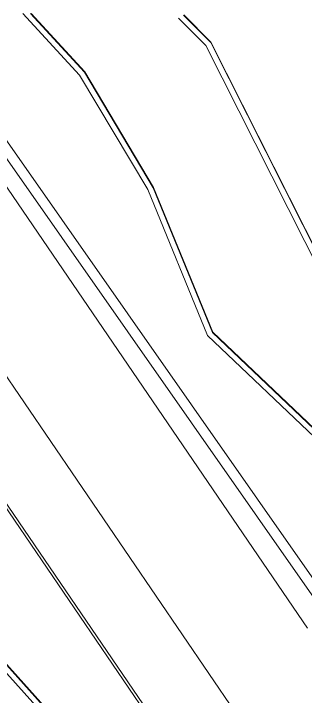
# Model space of a CAD drawing. Extents: x 0 to 216, y -5 to 280.
# Drawn here: x 46.31 to 56.28, y 169.32 to 192.68 of the extents above; entities that cross this region are included whole.
import ezdxf

# ---------------------------------------------------------------- set-up
doc = ezdxf.new("R2010")
doc.units = 0
doc.header["$LTSCALE"] = 10
doc.header["$MEASUREMENT"] = 0
doc.layers.add('CADdetails-3-FINE', color=11, linetype='CONTINUOUS', lineweight=5)
doc.layers.add('CADdetails-4-LIGHT', color=3, linetype='CONTINUOUS', lineweight=9)

msp = doc.modelspace()

# ---------------------------------------------------------------- linework, layer by layer
at = {"layer": 'CADdetails-3-FINE'}
for p, q in [((42.023, 192.676), (56.353, 171.655)), ((56.928, 172.185), (42.59, 192.676)), ((43.023, 192.676), (57.217, 172.389)), ((48.564, 190.577), (46.627, 192.676)), ((48.728, 190.678), (46.885, 192.676)), ((48.739, 190.689), (46.905, 192.676)), ((52.877, 191.592), (51.947, 192.524)), ((53.046, 191.692), (52.116, 192.623)), ((53.057, 191.702), (52.127, 192.634)), ((58.752, 179.938), (52.877, 191.592)), ((53.046, 191.692), (53.057, 191.702)), ((58.911, 180.056), (53.046, 191.692)), ((58.922, 180.066), (53.057, 191.702)), ((50.893, 186.658), (48.564, 190.577)), ((48.728, 190.678), (48.739, 190.689)), ((51.085, 186.714), (48.728, 190.678)), ((51.096, 186.724), (48.739, 190.689)), ((52.935, 181.671), (50.893, 186.658)), ((51.085, 186.714), (51.096, 186.724)), ((53.111, 181.766), (51.085, 186.714)), ((53.122, 181.776), (51.096, 186.724)), ((53.111, 181.766), (53.122, 181.776)), ((58.078, 177.04), (53.111, 181.766)), ((58.089, 177.051), (53.122, 181.776)), ((57.899, 176.949), (52.935, 181.671)), ((48.641, 167.251), (44.197, 172.186)), ((48.805, 167.353), (44.366, 172.283)), ((48.816, 167.363), (44.377, 172.293))]:
    msp.add_line(p, q, dxfattribs=at)
at = {"layer": 'CADdetails-4-LIGHT'}
for p, q in [((54.865, 162.83), (39.572, 185.265)), ((39.64, 185.328), (54.443, 163.612)), ((43.222, 184.43), (56.563, 164.859))]:
    msp.add_line(p, q, dxfattribs=at)

doc.saveas('drawing.dxf')
